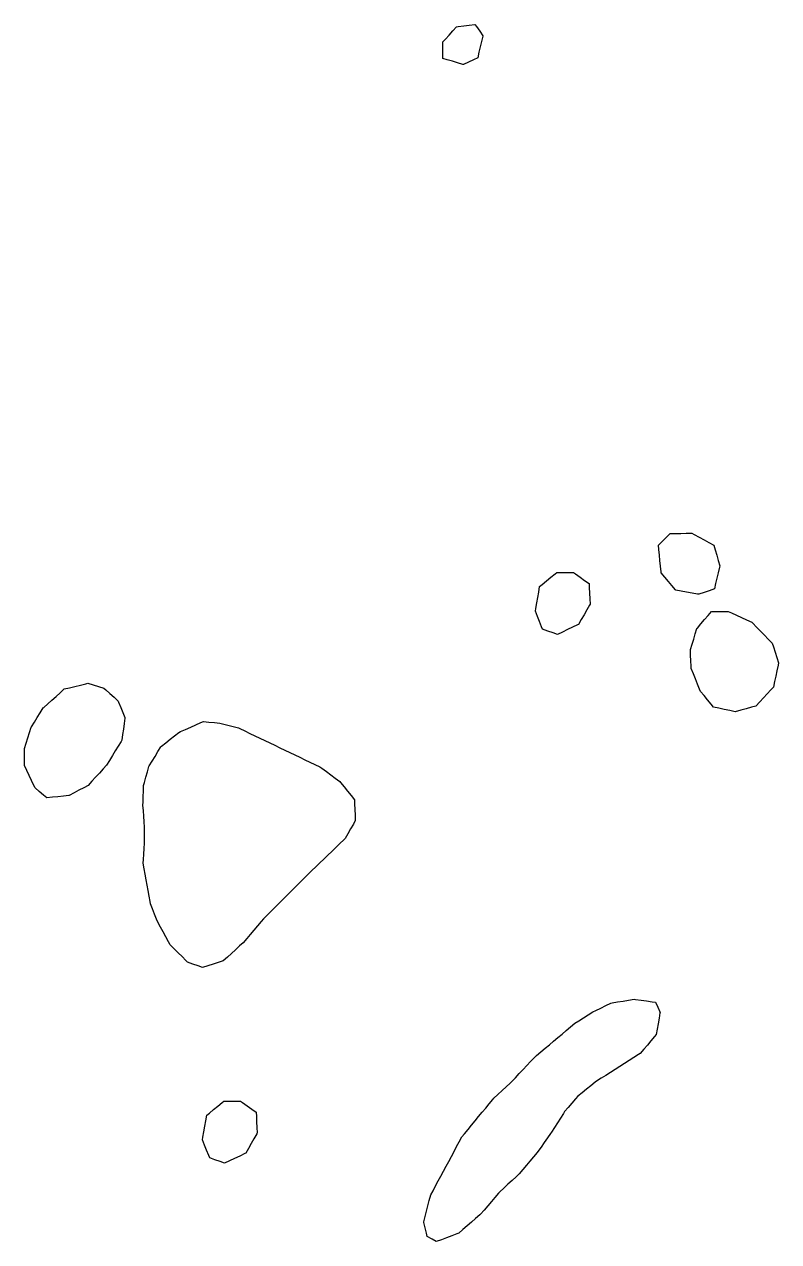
# Model space of a CAD drawing. Header units: millimetres. Extents: x 230 to 3347, y 514 to 5196.
# Drawn here: x 2260.5 to 2396.4, y 1797.5 to 2016.7 of the extents above; entities that cross this region are included whole.
import ezdxf

# ---------------------------------------------------------------- set-up
doc = ezdxf.new("R2010")
doc.units = ezdxf.units.MM
for name, color, linetype in [('ALL_HOLES', 1, 'Continuous'), ('OUTLINE_ISLAND_01_HOLE_31', 1, 'Continuous'), ('OUTLINE_ISLAND_01_HOLE_38', 1, 'Continuous'), ('OUTLINE_ISLAND_01_HOLE_46', 1, 'Continuous'), ('OUTLINE_ISLAND_01_HOLE_50', 1, 'Continuous'), ('OUTLINE_ISLAND_01_HOLE_53', 1, 'Continuous'), ('OUTLINE_ISLAND_01_HOLE_57', 1, 'Continuous'), ('OUTLINE_ISLAND_01_HOLE_60', 1, 'Continuous'), ('OUTLINE_ISLAND_01_HOLE_75', 1, 'Continuous')]:
    doc.layers.add(name, color=color, linetype=linetype)

msp = doc.modelspace()

# ---------------------------------------------------------------- linework, layer by layer
at = {"layer": 'ALL_HOLES'}
for points in [[(2335.9369, 2010.582), (2335.9369, 2011.582), (2335.9369, 2012.582), (2335.9369, 2013.582), (2336.3623, 2014.061), (2337.0264, 2014.8086), (2337.6904, 2015.5563), (2338.3545, 2016.304), (2338.6924, 2016.3478), (2339.6841, 2016.4766), (2340.6758, 2016.6053), (2341.6675, 2016.734), (2341.965, 2016.3177), (2342.5465, 2015.5041), (2343.1279, 2014.6905), (2343.1096, 2014.6135), (2342.8784, 2013.6405), (2342.6472, 2012.6676), (2342.4161, 2011.6947), (2342.1849, 2010.7218), (2341.415, 2010.347), (2340.5159, 2009.9093), (2339.6167, 2009.4716), (2339.5373, 2009.4956), (2338.5799, 2009.7845), (2337.6225, 2010.0734), (2336.6652, 2010.3622)], [(2374.7375, 1922.9025), (2375.4447, 1923.6096), (2376.1518, 1924.3167), (2376.8589, 1925.0238), (2377.7708, 1925.0367), (2378.7707, 1925.0507), (2379.7706, 1925.0647), (2380.7705, 1925.0788), (2381.1951, 1924.8504), (2382.0758, 1924.3766), (2382.9564, 1923.9028), (2383.837, 1923.429), (2384.7177, 1922.9552), (2384.9638, 1922.1013), (2385.2407, 1921.1404), (2385.5176, 1920.1795), (2385.7945, 1919.2186), (2385.729, 1918.9371), (2385.5026, 1917.9631), (2385.2762, 1916.9891), (2385.0498, 1916.015), (2384.8234, 1915.041), (2383.9093, 1914.7285), (2382.9631, 1914.4049), (2382.0169, 1914.0814), (2381.7906, 1914.1225), (2380.8067, 1914.3014), (2379.8228, 1914.4803), (2378.839, 1914.6592), (2377.8551, 1914.8381), (2377.8224, 1914.8769), (2377.1778, 1915.6413), (2376.5332, 1916.4058), (2375.8885, 1917.1703), (2375.2439, 1917.9348), (2375.2221, 1918.1482), (2375.1207, 1919.1431), (2375.0193, 1920.1379), (2374.9179, 1921.1328), (2374.8165, 1922.1276)], [(2356.429, 1918.0315), (2357.429, 1918.0315), (2358.429, 1918.0315), (2359.429, 1918.0315), (2359.8131, 1917.7561), (2360.6259, 1917.1736), (2361.4388, 1916.5911), (2362.2516, 1916.0086), (2362.2874, 1915.2854), (2362.3369, 1914.2867), (2362.3864, 1913.2879), (2362.4358, 1912.2891), (2362.3412, 1912.1236), (2361.8448, 1911.2556), (2361.3484, 1910.3875), (2360.8519, 1909.5194), (2360.3555, 1908.6513), (2360.1787, 1908.5669), (2359.2762, 1908.1362), (2358.3737, 1907.7055), (2357.4712, 1907.2748), (2356.5687, 1906.8442), (2355.771, 1907.1239), (2354.8274, 1907.4548), (2353.8837, 1907.7857), (2353.6997, 1908.2434), (2353.3265, 1909.1712), (2352.9534, 1910.099), (2352.5803, 1911.0268), (2352.6665, 1911.5301), (2352.8352, 1912.5158), (2353.004, 1913.5015), (2353.1727, 1914.4871), (2353.3414, 1915.4728), (2353.8185, 1915.8681), (2354.5884, 1916.5062), (2355.3584, 1917.1443), (2356.1284, 1917.7823)], [(2384.3117, 1910.9767), (2385.3117, 1910.9767), (2386.3117, 1910.9767), (2387.3117, 1910.9767), (2387.8967, 1910.7157), (2388.81, 1910.3083), (2389.7232, 1909.9009), (2390.6365, 1909.4935), (2391.5497, 1909.0861), (2391.7449, 1908.8838), (2392.4392, 1908.1642), (2393.1335, 1907.4445), (2393.8279, 1906.7248), (2394.5222, 1906.0052), (2395.2165, 1905.2855), (2395.4513, 1904.5847), (2395.7689, 1903.6365), (2396.0866, 1902.6882), (2396.4042, 1901.74), (2396.3065, 1901.2834), (2396.0973, 1900.3055), (2395.8881, 1899.3277), (2395.6789, 1898.3498), (2395.4696, 1897.3719), (2395.0243, 1896.8905), (2394.3452, 1896.1564), (2393.6662, 1895.4223), (2392.9872, 1894.6882), (2392.3081, 1893.9541), (2391.489, 1893.7269), (2390.5254, 1893.4597), (2389.5617, 1893.1925), (2388.5981, 1892.9252), (2388.561, 1892.9332), (2387.5832, 1893.1428), (2386.6054, 1893.3524), (2385.6276, 1893.5619), (2384.6498, 1893.7715), (2384.2338, 1894.2764), (2383.5978, 1895.0481), (2382.9618, 1895.8198), (2382.3259, 1896.5915), (2382.1666, 1896.9855), (2381.7917, 1897.9125), (2381.4169, 1898.8396), (2381.042, 1899.7667), (2380.6671, 1900.6938), (2380.6465, 1901.1099), (2380.5969, 1902.1087), (2380.5473, 1903.1074), (2380.4977, 1904.1062), (2380.4998, 1904.1131), (2380.7977, 1905.0677), (2381.0956, 1906.0223), (2381.3934, 1906.9769), (2381.6913, 1907.9315), (2381.7548, 1908.0053), (2382.407, 1908.7633), (2383.0593, 1909.5213), (2383.7115, 1910.2793)], [(2271.9409, 1898.0432), (2272.8987, 1897.7559), (2273.8566, 1897.4685), (2274.8144, 1897.1811), (2275.1819, 1896.853), (2275.9278, 1896.187), (2276.6738, 1895.521), (2277.4197, 1894.8549), (2277.5098, 1894.634), (2277.8872, 1893.7079), (2278.2646, 1892.7819), (2278.642, 1891.8558), (2278.6333, 1891.7931), (2278.4963, 1890.8025), (2278.3593, 1889.812), (2278.2223, 1888.8214), (2278.0853, 1887.8308), (2277.9355, 1887.5852), (2277.4151, 1886.7313), (2276.8946, 1885.8774), (2276.3741, 1885.0235), (2275.8536, 1884.1697), (2275.3332, 1883.3158), (2274.7046, 1882.6211), (2274.0336, 1881.8796), (2273.3627, 1881.138), (2272.6918, 1880.3965), (2272.0209, 1879.655), (2271.2428, 1879.2419), (2270.3596, 1878.773), (2269.4764, 1878.3041), (2268.5931, 1877.8352), (2268.5573, 1877.8313), (2267.563, 1877.7246), (2266.5688, 1877.6178), (2265.5745, 1877.5111), (2264.5802, 1877.4044), (2263.9693, 1877.9225), (2263.2067, 1878.5693), (2262.444, 1879.2161), (2262.2472, 1879.6298), (2261.8175, 1880.5328), (2261.3879, 1881.4358), (2260.9582, 1882.3388), (2260.5285, 1883.2418), (2260.5261, 1884.2195), (2260.5236, 1885.2195), (2260.5212, 1886.2195), (2260.5496, 1886.3094), (2260.8514, 1887.2627), (2261.1532, 1888.2161), (2261.455, 1889.1695), (2261.7568, 1890.1229), (2261.8054, 1890.2011), (2262.3332, 1891.0504), (2262.861, 1891.8998), (2263.3888, 1892.7491), (2263.9167, 1893.5985), (2264.0042, 1893.6772), (2264.7481, 1894.3456), (2265.4919, 1895.0139), (2266.2358, 1895.6823), (2266.9796, 1896.3506), (2267.7235, 1897.019), (2268.6714, 1897.2492), (2269.6431, 1897.4852), (2270.6149, 1897.7212), (2271.5866, 1897.9572)], [(2292.769, 1891.1565), (2293.7645, 1891.0616), (2294.76, 1890.9668), (2295.7555, 1890.872), (2296.1976, 1890.7569), (2297.1653, 1890.5049), (2298.133, 1890.2529), (2299.1008, 1890.001), (2299.3291, 1889.8919), (2300.2315, 1889.461), (2301.1339, 1889.0301), (2302.0363, 1888.5992), (2302.9387, 1888.1683), (2303.8411, 1887.7374), (2304.7435, 1887.3065), (2305.6459, 1886.8756), (2306.5483, 1886.4447), (2307.4507, 1886.0138), (2308.3531, 1885.5829), (2309.2555, 1885.152), (2310.1579, 1884.7211), (2311.0603, 1884.2902), (2311.9627, 1883.8593), (2312.8651, 1883.4284), (2313.7675, 1882.9975), (2314.1251, 1882.7338), (2314.9299, 1882.1402), (2315.7348, 1881.5467), (2316.5396, 1880.9532), (2317.3444, 1880.3597), (2317.4886, 1880.1806), (2318.1159, 1879.4018), (2318.7432, 1878.6231), (2319.3705, 1877.8443), (2319.9978, 1877.0655), (2320.0259, 1876.3053), (2320.063, 1875.306), (2320.1, 1874.3066), (2320.1371, 1873.3073), (2319.7867, 1872.6917), (2319.2922, 1871.8225), (2318.7977, 1870.9534), (2318.3031, 1870.0842), (2318.0771, 1869.8653), (2317.3588, 1869.1695), (2316.6406, 1868.4737), (2315.9223, 1867.778), (2315.2041, 1867.0822), (2314.4858, 1866.3864), (2313.7675, 1865.6906), (2313.0493, 1864.9949), (2312.331, 1864.2991), (2311.6128, 1863.6033), (2310.8945, 1862.9075), (2310.6685, 1862.682), (2309.9607, 1861.9756), (2309.2528, 1861.2692), (2308.545, 1860.5628), (2307.8372, 1859.8564), (2307.1294, 1859.15), (2306.4216, 1858.4436), (2305.7138, 1857.7372), (2305.0059, 1857.0308), (2304.2981, 1856.3244), (2303.5903, 1855.618), (2303.162, 1855.1134), (2302.5149, 1854.351), (2301.8678, 1853.5886), (2301.2208, 1852.8261), (2300.5737, 1852.0637), (2299.9266, 1851.3013), (2299.3055, 1850.7345), (2298.5668, 1850.0605), (2297.8281, 1849.3864), (2297.0894, 1848.7124), (2296.3507, 1848.0383), (2295.4667, 1847.7618), (2294.5123, 1847.4632), (2293.558, 1847.1647), (2292.6036, 1846.8661), (2291.8287, 1847.1384), (2290.8853, 1847.47), (2289.9419, 1847.8015), (2289.6332, 1848.1093), (2288.9252, 1848.8154), (2288.2171, 1849.5216), (2287.509, 1850.2277), (2286.8009, 1850.9338), (2286.4884, 1851.5054), (2286.0087, 1852.3829), (2285.529, 1853.2603), (2285.0493, 1854.1377), (2284.5696, 1855.0152), (2284.3539, 1855.5591), (2283.9854, 1856.4887), (2283.6168, 1857.4183), (2283.2482, 1858.3479), (2283.1762, 1858.7404), (2282.9957, 1859.724), (2282.8152, 1860.7076), (2282.6347, 1861.6911), (2282.4542, 1862.6747), (2282.2737, 1863.6583), (2282.0932, 1864.6418), (2281.9127, 1865.6254), (2281.9593, 1866.2824), (2282.0301, 1867.2799), (2282.1009, 1868.2774), (2282.1717, 1869.2749), (2282.1749, 1870.0607), (2282.179, 1871.0607), (2282.183, 1872.0607), (2282.1797, 1872.1054), (2282.1059, 1873.1027), (2282.032, 1874.1), (2281.9581, 1875.0972), (2281.8843, 1876.0945), (2281.9029, 1876.6442), (2281.9368, 1877.6436), (2281.9707, 1878.643), (2282.0045, 1879.6424), (2282.1573, 1880.1933), (2282.4246, 1881.157), (2282.6918, 1882.1206), (2282.9591, 1883.0842), (2283.021, 1883.185), (2283.5447, 1884.0369), (2284.0683, 1884.8888), (2284.592, 1885.7408), (2285.1157, 1886.5927), (2285.254, 1886.7041), (2286.0329, 1887.3314), (2286.8118, 1887.9586), (2287.5906, 1888.5858), (2288.3695, 1889.213), (2288.6544, 1889.3389), (2289.5692, 1889.743), (2290.4839, 1890.147), (2291.3986, 1890.5511), (2292.3134, 1890.9552)], [(2374.2337, 1840.598), (2374.6345, 1839.6818), (2375.0353, 1838.7657), (2375.0237, 1838.7001), (2374.8503, 1837.7153), (2374.6768, 1836.7304), (2374.5033, 1835.7456), (2374.3298, 1834.7608), (2374.0425, 1834.4195), (2373.3984, 1833.6545), (2372.7544, 1832.8895), (2372.1103, 1832.1246), (2371.4663, 1831.3596), (2371.1778, 1831.1769), (2370.3329, 1830.6418), (2369.4881, 1830.1067), (2368.6433, 1829.5717), (2367.7985, 1829.0366), (2366.9537, 1828.5015), (2366.1089, 1827.9665), (2365.2641, 1827.4314), (2364.4192, 1826.8964), (2363.5744, 1826.3613), (2363.3433, 1826.1763), (2362.5626, 1825.5514), (2361.7819, 1824.9264), (2361.0012, 1824.3015), (2360.2206, 1823.6766), (2359.789, 1823.1751), (2359.1367, 1822.4171), (2358.4845, 1821.6592), (2357.8322, 1820.9012), (2357.6209, 1820.5687), (2357.0846, 1819.7247), (2356.5483, 1818.8807), (2356.0119, 1818.0367), (2355.4756, 1817.1927), (2355.3191, 1816.9699), (2354.7442, 1816.1517), (2354.1693, 1815.3335), (2353.5944, 1814.5152), (2353.0195, 1813.697), (2352.8847, 1813.5351), (2352.2445, 1812.7669), (2351.6044, 1811.9986), (2350.9642, 1811.2304), (2350.3241, 1810.4621), (2349.684, 1809.6939), (2349.1119, 1809.1657), (2348.3771, 1808.4874), (2347.6424, 1807.809), (2346.9076, 1807.1307), (2346.1729, 1806.4524), (2345.9586, 1806.2043), (2345.3049, 1805.4475), (2344.6511, 1804.6908), (2343.9974, 1803.934), (2343.3437, 1803.1773), (2342.69, 1802.4205), (2342.5567, 1802.305), (2341.801, 1801.6501), (2341.0453, 1800.9951), (2340.2896, 1800.3402), (2339.5339, 1799.6853), (2338.7782, 1799.0303), (2338.4496, 1798.9047), (2337.5156, 1798.5475), (2336.5815, 1798.1904), (2335.6475, 1797.8333), (2334.7134, 1797.4761), (2333.9579, 1797.9098), (2333.0906, 1798.4077), (2332.9443, 1798.9917), (2332.7013, 1799.9617), (2332.4583, 1800.9318), (2332.485, 1801.0361), (2332.7327, 1802.0049), (2332.9804, 1802.9738), (2333.2281, 1803.9426), (2333.4758, 1804.9114), (2333.7235, 1805.8803), (2334.1397, 1806.6558), (2334.6125, 1807.537), (2335.0853, 1808.4181), (2335.5581, 1809.2993), (2336.0309, 1810.1804), (2336.5038, 1811.0616), (2336.9766, 1811.9427), (2337.4494, 1812.8239), (2337.9222, 1813.7051), (2338.3951, 1814.5862), (2338.8679, 1815.4674), (2339.3407, 1816.3485), (2339.8106, 1816.9189), (2340.4466, 1817.6906), (2341.0825, 1818.4624), (2341.7184, 1819.2342), (2342.3543, 1820.0059), (2342.9902, 1820.7777), (2343.6261, 1821.5494), (2344.262, 1822.3212), (2344.8979, 1823.093), (2345.1162, 1823.299), (2345.8433, 1823.9855), (2346.5704, 1824.6719), (2347.2976, 1825.3584), (2348.0247, 1826.0449), (2348.7519, 1826.7314), (2349.0069, 1827.0063), (2349.687, 1827.7394), (2350.367, 1828.4725), (2351.0471, 1829.2057), (2351.7272, 1829.9388), (2352.4073, 1830.6719), (2352.8048, 1831.0075), (2353.5689, 1831.6525), (2354.3331, 1832.2976), (2355.0972, 1832.9426), (2355.8614, 1833.5877), (2356.6255, 1834.2327), (2357.3896, 1834.8778), (2358.1538, 1835.5228), (2358.9179, 1836.1679), (2359.6821, 1836.8129), (2360.4119, 1837.2695), (2361.2597, 1837.7999), (2362.1074, 1838.3303), (2362.9552, 1838.8607), (2363.4712, 1839.1136), (2364.3692, 1839.5536), (2365.2672, 1839.9937), (2366.1651, 1840.4337), (2366.4066, 1840.4751), (2367.3922, 1840.6441), (2368.3778, 1840.8131), (2369.3635, 1840.982), (2370.3491, 1841.151), (2370.6429, 1841.1092), (2371.6329, 1840.9682), (2372.6229, 1840.8273), (2373.613, 1840.6864)], [(2296.4642, 1822.7933), (2297.4642, 1822.7933), (2298.4642, 1822.7933), (2299.4642, 1822.7933), (2299.8484, 1822.518), (2300.6612, 1821.9355), (2301.4741, 1821.353), (2302.2869, 1820.7705), (2302.3227, 1820.0472), (2302.3722, 1819.0485), (2302.4216, 1818.0497), (2302.4711, 1817.0509), (2302.3765, 1816.8854), (2301.88, 1816.0174), (2301.3836, 1815.1493), (2300.8872, 1814.2812), (2300.3908, 1813.4131), (2300.2139, 1813.3287), (2299.3114, 1812.8981), (2298.4089, 1812.4674), (2297.5064, 1812.0368), (2296.6039, 1811.6061), (2295.8062, 1811.8858), (2294.8625, 1812.2167), (2293.9189, 1812.5475), (2293.7347, 1813.0054), (2293.3617, 1813.9332), (2292.9886, 1814.861), (2292.6155, 1815.7888), (2292.7017, 1816.2924), (2292.8704, 1817.278), (2293.0392, 1818.2637), (2293.208, 1819.2494), (2293.3767, 1820.235), (2293.854, 1820.6305), (2294.624, 1821.2685), (2295.394, 1821.9065), (2296.164, 1822.5445)]]:
    msp.add_lwpolyline(points, close=True, dxfattribs=at)
at = {"layer": 'OUTLINE_ISLAND_01_HOLE_31'}
msp.add_lwpolyline([(2296.4642, 1822.7933), (2297.4642, 1822.7933), (2298.4642, 1822.7933), (2299.4642, 1822.7933), (2299.8484, 1822.518), (2300.6612, 1821.9355), (2301.4741, 1821.353), (2302.2869, 1820.7705), (2302.3227, 1820.0472), (2302.3722, 1819.0485), (2302.4216, 1818.0497), (2302.4711, 1817.0509), (2302.3765, 1816.8854), (2301.88, 1816.0174), (2301.3836, 1815.1493), (2300.8872, 1814.2812), (2300.3908, 1813.4131), (2300.2139, 1813.3287), (2299.3114, 1812.8981), (2298.4089, 1812.4674), (2297.5064, 1812.0368), (2296.6039, 1811.6061), (2295.8062, 1811.8858), (2294.8625, 1812.2167), (2293.9189, 1812.5475), (2293.7347, 1813.0054), (2293.3617, 1813.9332), (2292.9886, 1814.861), (2292.6155, 1815.7888), (2292.7017, 1816.2924), (2292.8704, 1817.278), (2293.0392, 1818.2637), (2293.208, 1819.2494), (2293.3767, 1820.235), (2293.854, 1820.6305), (2294.624, 1821.2685), (2295.394, 1821.9065), (2296.164, 1822.5445)], close=True, dxfattribs=at)
at = {"layer": 'OUTLINE_ISLAND_01_HOLE_38'}
msp.add_lwpolyline([(2374.2337, 1840.598), (2374.6345, 1839.6818), (2375.0353, 1838.7657), (2375.0237, 1838.7001), (2374.8503, 1837.7153), (2374.6768, 1836.7304), (2374.5033, 1835.7456), (2374.3298, 1834.7608), (2374.0425, 1834.4195), (2373.3984, 1833.6545), (2372.7544, 1832.8895), (2372.1103, 1832.1246), (2371.4663, 1831.3596), (2371.1778, 1831.1769), (2370.3329, 1830.6418), (2369.4881, 1830.1067), (2368.6433, 1829.5717), (2367.7985, 1829.0366), (2366.9537, 1828.5015), (2366.1089, 1827.9665), (2365.2641, 1827.4314), (2364.4192, 1826.8964), (2363.5744, 1826.3613), (2363.3433, 1826.1763), (2362.5626, 1825.5514), (2361.7819, 1824.9264), (2361.0012, 1824.3015), (2360.2206, 1823.6766), (2359.789, 1823.1751), (2359.1367, 1822.4171), (2358.4845, 1821.6592), (2357.8322, 1820.9012), (2357.6209, 1820.5687), (2357.0846, 1819.7247), (2356.5483, 1818.8807), (2356.0119, 1818.0367), (2355.4756, 1817.1927), (2355.3191, 1816.9699), (2354.7442, 1816.1517), (2354.1693, 1815.3335), (2353.5944, 1814.5152), (2353.0195, 1813.697), (2352.8847, 1813.5351), (2352.2445, 1812.7669), (2351.6044, 1811.9986), (2350.9642, 1811.2304), (2350.3241, 1810.4621), (2349.684, 1809.6939), (2349.1119, 1809.1657), (2348.3771, 1808.4874), (2347.6424, 1807.809), (2346.9076, 1807.1307), (2346.1729, 1806.4524), (2345.9586, 1806.2043), (2345.3049, 1805.4475), (2344.6511, 1804.6908), (2343.9974, 1803.934), (2343.3437, 1803.1773), (2342.69, 1802.4205), (2342.5567, 1802.305), (2341.801, 1801.6501), (2341.0453, 1800.9951), (2340.2896, 1800.3402), (2339.5339, 1799.6853), (2338.7782, 1799.0303), (2338.4496, 1798.9047), (2337.5156, 1798.5475), (2336.5815, 1798.1904), (2335.6475, 1797.8333), (2334.7134, 1797.4761), (2333.9579, 1797.9098), (2333.0906, 1798.4077), (2332.9443, 1798.9917), (2332.7013, 1799.9617), (2332.4583, 1800.9318), (2332.485, 1801.0361), (2332.7327, 1802.0049), (2332.9804, 1802.9738), (2333.2281, 1803.9426), (2333.4758, 1804.9114), (2333.7235, 1805.8803), (2334.1397, 1806.6558), (2334.6125, 1807.537), (2335.0853, 1808.4181), (2335.5581, 1809.2993), (2336.0309, 1810.1804), (2336.5038, 1811.0616), (2336.9766, 1811.9427), (2337.4494, 1812.8239), (2337.9222, 1813.7051), (2338.3951, 1814.5862), (2338.8679, 1815.4674), (2339.3407, 1816.3485), (2339.8106, 1816.9189), (2340.4466, 1817.6906), (2341.0825, 1818.4624), (2341.7184, 1819.2342), (2342.3543, 1820.0059), (2342.9902, 1820.7777), (2343.6261, 1821.5494), (2344.262, 1822.3212), (2344.8979, 1823.093), (2345.1162, 1823.299), (2345.8433, 1823.9855), (2346.5704, 1824.6719), (2347.2976, 1825.3584), (2348.0247, 1826.0449), (2348.7519, 1826.7314), (2349.0069, 1827.0063), (2349.687, 1827.7394), (2350.367, 1828.4725), (2351.0471, 1829.2057), (2351.7272, 1829.9388), (2352.4073, 1830.6719), (2352.8048, 1831.0075), (2353.5689, 1831.6525), (2354.3331, 1832.2976), (2355.0972, 1832.9426), (2355.8614, 1833.5877), (2356.6255, 1834.2327), (2357.3896, 1834.8778), (2358.1538, 1835.5228), (2358.9179, 1836.1679), (2359.6821, 1836.8129), (2360.4119, 1837.2695), (2361.2597, 1837.7999), (2362.1074, 1838.3303), (2362.9552, 1838.8607), (2363.4712, 1839.1136), (2364.3692, 1839.5536), (2365.2672, 1839.9937), (2366.1651, 1840.4337), (2366.4066, 1840.4751), (2367.3922, 1840.6441), (2368.3778, 1840.8131), (2369.3635, 1840.982), (2370.3491, 1841.151), (2370.6429, 1841.1092), (2371.6329, 1840.9682), (2372.6229, 1840.8273), (2373.613, 1840.6864)], close=True, dxfattribs=at)
at = {"layer": 'OUTLINE_ISLAND_01_HOLE_46'}
msp.add_lwpolyline([(2292.769, 1891.1565), (2293.7645, 1891.0616), (2294.76, 1890.9668), (2295.7555, 1890.872), (2296.1976, 1890.7569), (2297.1653, 1890.5049), (2298.133, 1890.2529), (2299.1008, 1890.001), (2299.3291, 1889.8919), (2300.2315, 1889.461), (2301.1339, 1889.0301), (2302.0363, 1888.5992), (2302.9387, 1888.1683), (2303.8411, 1887.7374), (2304.7435, 1887.3065), (2305.6459, 1886.8756), (2306.5483, 1886.4447), (2307.4507, 1886.0138), (2308.3531, 1885.5829), (2309.2555, 1885.152), (2310.1579, 1884.7211), (2311.0603, 1884.2902), (2311.9627, 1883.8593), (2312.8651, 1883.4284), (2313.7675, 1882.9975), (2314.1251, 1882.7338), (2314.9299, 1882.1402), (2315.7348, 1881.5467), (2316.5396, 1880.9532), (2317.3444, 1880.3597), (2317.4886, 1880.1806), (2318.1159, 1879.4018), (2318.7432, 1878.6231), (2319.3705, 1877.8443), (2319.9978, 1877.0655), (2320.0259, 1876.3053), (2320.063, 1875.306), (2320.1, 1874.3066), (2320.1371, 1873.3073), (2319.7867, 1872.6917), (2319.2922, 1871.8225), (2318.7977, 1870.9534), (2318.3031, 1870.0842), (2318.0771, 1869.8653), (2317.3588, 1869.1695), (2316.6406, 1868.4737), (2315.9223, 1867.778), (2315.2041, 1867.0822), (2314.4858, 1866.3864), (2313.7675, 1865.6906), (2313.0493, 1864.9949), (2312.331, 1864.2991), (2311.6128, 1863.6033), (2310.8945, 1862.9075), (2310.6685, 1862.682), (2309.9607, 1861.9756), (2309.2528, 1861.2692), (2308.545, 1860.5628), (2307.8372, 1859.8564), (2307.1294, 1859.15), (2306.4216, 1858.4436), (2305.7138, 1857.7372), (2305.0059, 1857.0308), (2304.2981, 1856.3244), (2303.5903, 1855.618), (2303.162, 1855.1134), (2302.5149, 1854.351), (2301.8678, 1853.5886), (2301.2208, 1852.8261), (2300.5737, 1852.0637), (2299.9266, 1851.3013), (2299.3055, 1850.7345), (2298.5668, 1850.0605), (2297.8281, 1849.3864), (2297.0894, 1848.7124), (2296.3507, 1848.0383), (2295.4667, 1847.7618), (2294.5123, 1847.4632), (2293.558, 1847.1647), (2292.6036, 1846.8661), (2291.8287, 1847.1384), (2290.8853, 1847.47), (2289.9419, 1847.8015), (2289.6332, 1848.1093), (2288.9252, 1848.8154), (2288.2171, 1849.5216), (2287.509, 1850.2277), (2286.8009, 1850.9338), (2286.4884, 1851.5054), (2286.0087, 1852.3829), (2285.529, 1853.2603), (2285.0493, 1854.1377), (2284.5696, 1855.0152), (2284.3539, 1855.5591), (2283.9854, 1856.4887), (2283.6168, 1857.4183), (2283.2482, 1858.3479), (2283.1762, 1858.7404), (2282.9957, 1859.724), (2282.8152, 1860.7076), (2282.6347, 1861.6911), (2282.4542, 1862.6747), (2282.2737, 1863.6583), (2282.0932, 1864.6418), (2281.9127, 1865.6254), (2281.9593, 1866.2824), (2282.0301, 1867.2799), (2282.1009, 1868.2774), (2282.1717, 1869.2749), (2282.1749, 1870.0607), (2282.179, 1871.0607), (2282.183, 1872.0607), (2282.1797, 1872.1054), (2282.1059, 1873.1027), (2282.032, 1874.1), (2281.9581, 1875.0972), (2281.8843, 1876.0945), (2281.9029, 1876.6442), (2281.9368, 1877.6436), (2281.9707, 1878.643), (2282.0045, 1879.6424), (2282.1573, 1880.1933), (2282.4246, 1881.157), (2282.6918, 1882.1206), (2282.9591, 1883.0842), (2283.021, 1883.185), (2283.5447, 1884.0369), (2284.0683, 1884.8888), (2284.592, 1885.7408), (2285.1157, 1886.5927), (2285.254, 1886.7041), (2286.0329, 1887.3314), (2286.8118, 1887.9586), (2287.5906, 1888.5858), (2288.3695, 1889.213), (2288.6544, 1889.3389), (2289.5692, 1889.743), (2290.4839, 1890.147), (2291.3986, 1890.5511), (2292.3134, 1890.9552)], close=True, dxfattribs=at)
at = {"layer": 'OUTLINE_ISLAND_01_HOLE_50'}
msp.add_lwpolyline([(2271.9409, 1898.0432), (2272.8987, 1897.7559), (2273.8566, 1897.4685), (2274.8144, 1897.1811), (2275.1819, 1896.853), (2275.9278, 1896.187), (2276.6738, 1895.521), (2277.4197, 1894.8549), (2277.5098, 1894.634), (2277.8872, 1893.7079), (2278.2646, 1892.7819), (2278.642, 1891.8558), (2278.6333, 1891.7931), (2278.4963, 1890.8025), (2278.3593, 1889.812), (2278.2223, 1888.8214), (2278.0853, 1887.8308), (2277.9355, 1887.5852), (2277.4151, 1886.7313), (2276.8946, 1885.8774), (2276.3741, 1885.0235), (2275.8536, 1884.1697), (2275.3332, 1883.3158), (2274.7046, 1882.6211), (2274.0336, 1881.8796), (2273.3627, 1881.138), (2272.6918, 1880.3965), (2272.0209, 1879.655), (2271.2428, 1879.2419), (2270.3596, 1878.773), (2269.4764, 1878.3041), (2268.5931, 1877.8352), (2268.5573, 1877.8313), (2267.563, 1877.7246), (2266.5688, 1877.6178), (2265.5745, 1877.5111), (2264.5802, 1877.4044), (2263.9693, 1877.9225), (2263.2067, 1878.5693), (2262.444, 1879.2161), (2262.2472, 1879.6298), (2261.8175, 1880.5328), (2261.3879, 1881.4358), (2260.9582, 1882.3388), (2260.5285, 1883.2418), (2260.5261, 1884.2195), (2260.5236, 1885.2195), (2260.5212, 1886.2195), (2260.5496, 1886.3094), (2260.8514, 1887.2627), (2261.1532, 1888.2161), (2261.455, 1889.1695), (2261.7568, 1890.1229), (2261.8054, 1890.2011), (2262.3332, 1891.0504), (2262.861, 1891.8998), (2263.3888, 1892.7491), (2263.9167, 1893.5985), (2264.0042, 1893.6772), (2264.7481, 1894.3456), (2265.4919, 1895.0139), (2266.2358, 1895.6823), (2266.9796, 1896.3506), (2267.7235, 1897.019), (2268.6714, 1897.2492), (2269.6431, 1897.4852), (2270.6149, 1897.7212), (2271.5866, 1897.9572)], close=True, dxfattribs=at)
at = {"layer": 'OUTLINE_ISLAND_01_HOLE_53'}
msp.add_lwpolyline([(2384.3117, 1910.9767), (2385.3117, 1910.9767), (2386.3117, 1910.9767), (2387.3117, 1910.9767), (2387.8967, 1910.7157), (2388.81, 1910.3083), (2389.7232, 1909.9009), (2390.6365, 1909.4935), (2391.5497, 1909.0861), (2391.7449, 1908.8838), (2392.4392, 1908.1642), (2393.1335, 1907.4445), (2393.8279, 1906.7248), (2394.5222, 1906.0052), (2395.2165, 1905.2855), (2395.4513, 1904.5847), (2395.7689, 1903.6365), (2396.0866, 1902.6882), (2396.4042, 1901.74), (2396.3065, 1901.2834), (2396.0973, 1900.3055), (2395.8881, 1899.3277), (2395.6789, 1898.3498), (2395.4696, 1897.3719), (2395.0243, 1896.8905), (2394.3452, 1896.1564), (2393.6662, 1895.4223), (2392.9872, 1894.6882), (2392.3081, 1893.9541), (2391.489, 1893.7269), (2390.5254, 1893.4597), (2389.5617, 1893.1925), (2388.5981, 1892.9252), (2388.561, 1892.9332), (2387.5832, 1893.1428), (2386.6054, 1893.3524), (2385.6276, 1893.5619), (2384.6498, 1893.7715), (2384.2338, 1894.2764), (2383.5978, 1895.0481), (2382.9618, 1895.8198), (2382.3259, 1896.5915), (2382.1666, 1896.9855), (2381.7917, 1897.9125), (2381.4169, 1898.8396), (2381.042, 1899.7667), (2380.6671, 1900.6938), (2380.6465, 1901.1099), (2380.5969, 1902.1087), (2380.5473, 1903.1074), (2380.4977, 1904.1062), (2380.4998, 1904.1131), (2380.7977, 1905.0677), (2381.0956, 1906.0223), (2381.3934, 1906.9769), (2381.6913, 1907.9315), (2381.7548, 1908.0053), (2382.407, 1908.7633), (2383.0593, 1909.5213), (2383.7115, 1910.2793)], close=True, dxfattribs=at)
at = {"layer": 'OUTLINE_ISLAND_01_HOLE_57'}
msp.add_lwpolyline([(2356.429, 1918.0315), (2357.429, 1918.0315), (2358.429, 1918.0315), (2359.429, 1918.0315), (2359.8131, 1917.7561), (2360.6259, 1917.1736), (2361.4388, 1916.5911), (2362.2516, 1916.0086), (2362.2874, 1915.2854), (2362.3369, 1914.2867), (2362.3864, 1913.2879), (2362.4358, 1912.2891), (2362.3412, 1912.1236), (2361.8448, 1911.2556), (2361.3484, 1910.3875), (2360.8519, 1909.5194), (2360.3555, 1908.6513), (2360.1787, 1908.5669), (2359.2762, 1908.1362), (2358.3737, 1907.7055), (2357.4712, 1907.2748), (2356.5687, 1906.8442), (2355.771, 1907.1239), (2354.8274, 1907.4548), (2353.8837, 1907.7857), (2353.6997, 1908.2434), (2353.3265, 1909.1712), (2352.9534, 1910.099), (2352.5803, 1911.0268), (2352.6665, 1911.5301), (2352.8352, 1912.5158), (2353.004, 1913.5015), (2353.1727, 1914.4871), (2353.3414, 1915.4728), (2353.8185, 1915.8681), (2354.5884, 1916.5062), (2355.3584, 1917.1443), (2356.1284, 1917.7823)], close=True, dxfattribs=at)
at = {"layer": 'OUTLINE_ISLAND_01_HOLE_60'}
msp.add_lwpolyline([(2374.7375, 1922.9025), (2375.4447, 1923.6096), (2376.1518, 1924.3167), (2376.8589, 1925.0238), (2377.7708, 1925.0367), (2378.7707, 1925.0507), (2379.7706, 1925.0647), (2380.7705, 1925.0788), (2381.1951, 1924.8504), (2382.0758, 1924.3766), (2382.9564, 1923.9028), (2383.837, 1923.429), (2384.7177, 1922.9552), (2384.9638, 1922.1013), (2385.2407, 1921.1404), (2385.5176, 1920.1795), (2385.7945, 1919.2186), (2385.729, 1918.9371), (2385.5026, 1917.9631), (2385.2762, 1916.9891), (2385.0498, 1916.015), (2384.8234, 1915.041), (2383.9093, 1914.7285), (2382.9631, 1914.4049), (2382.0169, 1914.0814), (2381.7906, 1914.1225), (2380.8067, 1914.3014), (2379.8228, 1914.4803), (2378.839, 1914.6592), (2377.8551, 1914.8381), (2377.8224, 1914.8769), (2377.1778, 1915.6413), (2376.5332, 1916.4058), (2375.8885, 1917.1703), (2375.2439, 1917.9348), (2375.2221, 1918.1482), (2375.1207, 1919.1431), (2375.0193, 1920.1379), (2374.9179, 1921.1328), (2374.8165, 1922.1276)], close=True, dxfattribs=at)
at = {"layer": 'OUTLINE_ISLAND_01_HOLE_75'}
msp.add_lwpolyline([(2335.9369, 2010.582), (2335.9369, 2011.582), (2335.9369, 2012.582), (2335.9369, 2013.582), (2336.3623, 2014.061), (2337.0264, 2014.8086), (2337.6904, 2015.5563), (2338.3545, 2016.304), (2338.6924, 2016.3478), (2339.6841, 2016.4766), (2340.6758, 2016.6053), (2341.6675, 2016.734), (2341.965, 2016.3177), (2342.5465, 2015.5041), (2343.1279, 2014.6905), (2343.1096, 2014.6135), (2342.8784, 2013.6405), (2342.6472, 2012.6676), (2342.4161, 2011.6947), (2342.1849, 2010.7218), (2341.415, 2010.347), (2340.5159, 2009.9093), (2339.6167, 2009.4716), (2339.5373, 2009.4956), (2338.5799, 2009.7845), (2337.6225, 2010.0734), (2336.6652, 2010.3622)], close=True, dxfattribs=at)

doc.saveas('drawing.dxf')
